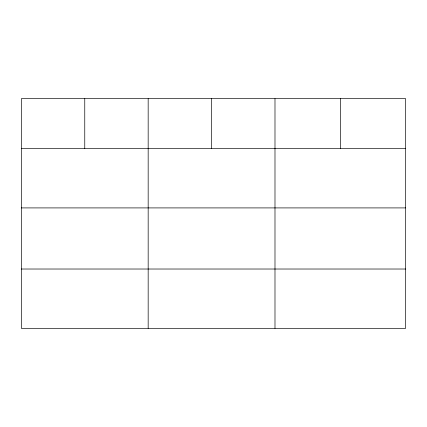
<?xml version="1.0" encoding="UTF-8"?>
<svg xmlns="http://www.w3.org/2000/svg" width="427" height="427" viewBox="0 0 427 427"><rect width="100%" height="100%" fill="white"/><g stroke="black" fill="none" stroke-linecap="round" stroke-linejoin="round"><path stroke-width="0.64" d="M405.65 207.912L405.65 98.669L21.35 98.669L21.35 328.331L405.65 328.331L405.65 207.912L21.35 207.912M21.35 148.596L405.65 148.596M21.35 269.021L405.65 269.021M340.319 98.669L340.319 148.596M274.988 98.669L274.988 328.331M211.578 98.669L211.578 148.596M148.169 98.669L148.169 328.331M84.76 98.669L84.76 148.596"/></g></svg>
